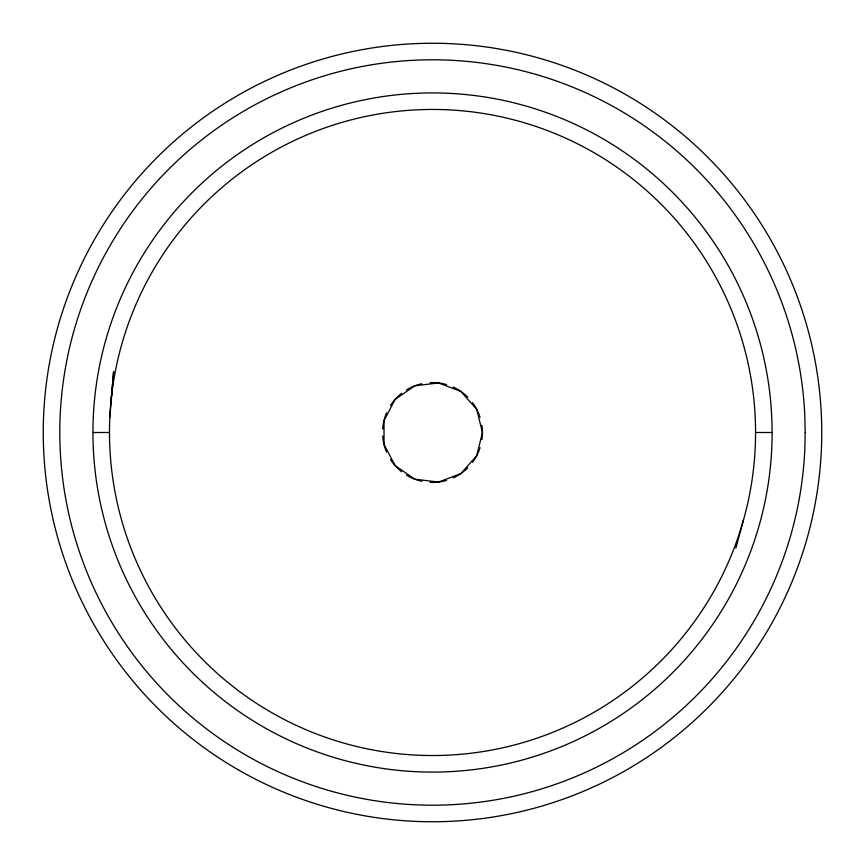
<?xml version="1.0" encoding="UTF-8"?>
<svg xmlns="http://www.w3.org/2000/svg" width="865" height="865" viewBox="0 0 865 865"><rect width="100%" height="100%" fill="white"/><g stroke="black" fill="none" stroke-linecap="round" stroke-linejoin="round"><path stroke-width="1.3" d="M109.823 417.287L113.618 371.669L110.904 402.106M735.823 548.248L743.532 519.724M92.901 432.5L109.466 432.5M755.567 432.5A323.034 323.034 0 0 0 271.015 152.727A323.034 323.034 0 0 0 271.005 712.241A323.034 323.034 0 0 0 755.567 432.5L772.088 432.5A339.599 339.599 0 0 0 262.744 138.389A339.599 339.599 0 0 0 262.722 726.589A339.599 339.599 0 0 0 772.131 432.5M481.924 425.396A49.932 49.932 0 0 1 481.924 439.604M480.064 447.702A49.932 49.932 0 0 1 472.474 462.418M467.803 467.803A49.932 49.932 0 0 1 453.238 477.923M446.567 480.41A49.932 49.932 0 0 1 430.121 482.378M421.882 481.286A49.932 49.932 0 0 1 406.518 475.134M401.63 471.749A49.932 49.932 0 0 1 390.493 459.499M386.601 452.157A49.932 49.932 0 0 1 382.698 436.057M382.698 428.943A49.932 49.932 0 0 1 386.601 412.843M390.493 405.501A49.932 49.932 0 0 1 401.63 393.251M406.518 389.866A49.932 49.932 0 0 1 421.882 383.714M430.121 382.622A49.932 49.932 0 0 1 446.567 384.59M453.238 387.077A49.932 49.932 0 0 1 467.803 397.197M472.474 402.582A49.932 49.932 0 0 1 480.064 417.298M805.196 432.5L804.785 450.06A372.696 372.696 0 0 1 241.108 752.301A372.696 372.696 0 0 1 241.097 112.699A372.696 372.696 0 0 1 804.785 414.94L805.196 432.5M482.432 432.5L476.712 455.704L460.861 473.588L438.523 482.065L414.8 479.188L395.132 465.608L384.017 444.448L384.017 420.552L395.132 399.392L414.8 385.812L438.523 382.936L460.861 391.413L476.712 409.296L482.432 432.5M237.875 769.601A389.25 389.25 0 0 0 821.75 432.5A389.25 389.25 0 0 0 237.875 95.399A389.25 389.25 0 0 0 237.875 769.601"/></g></svg>
